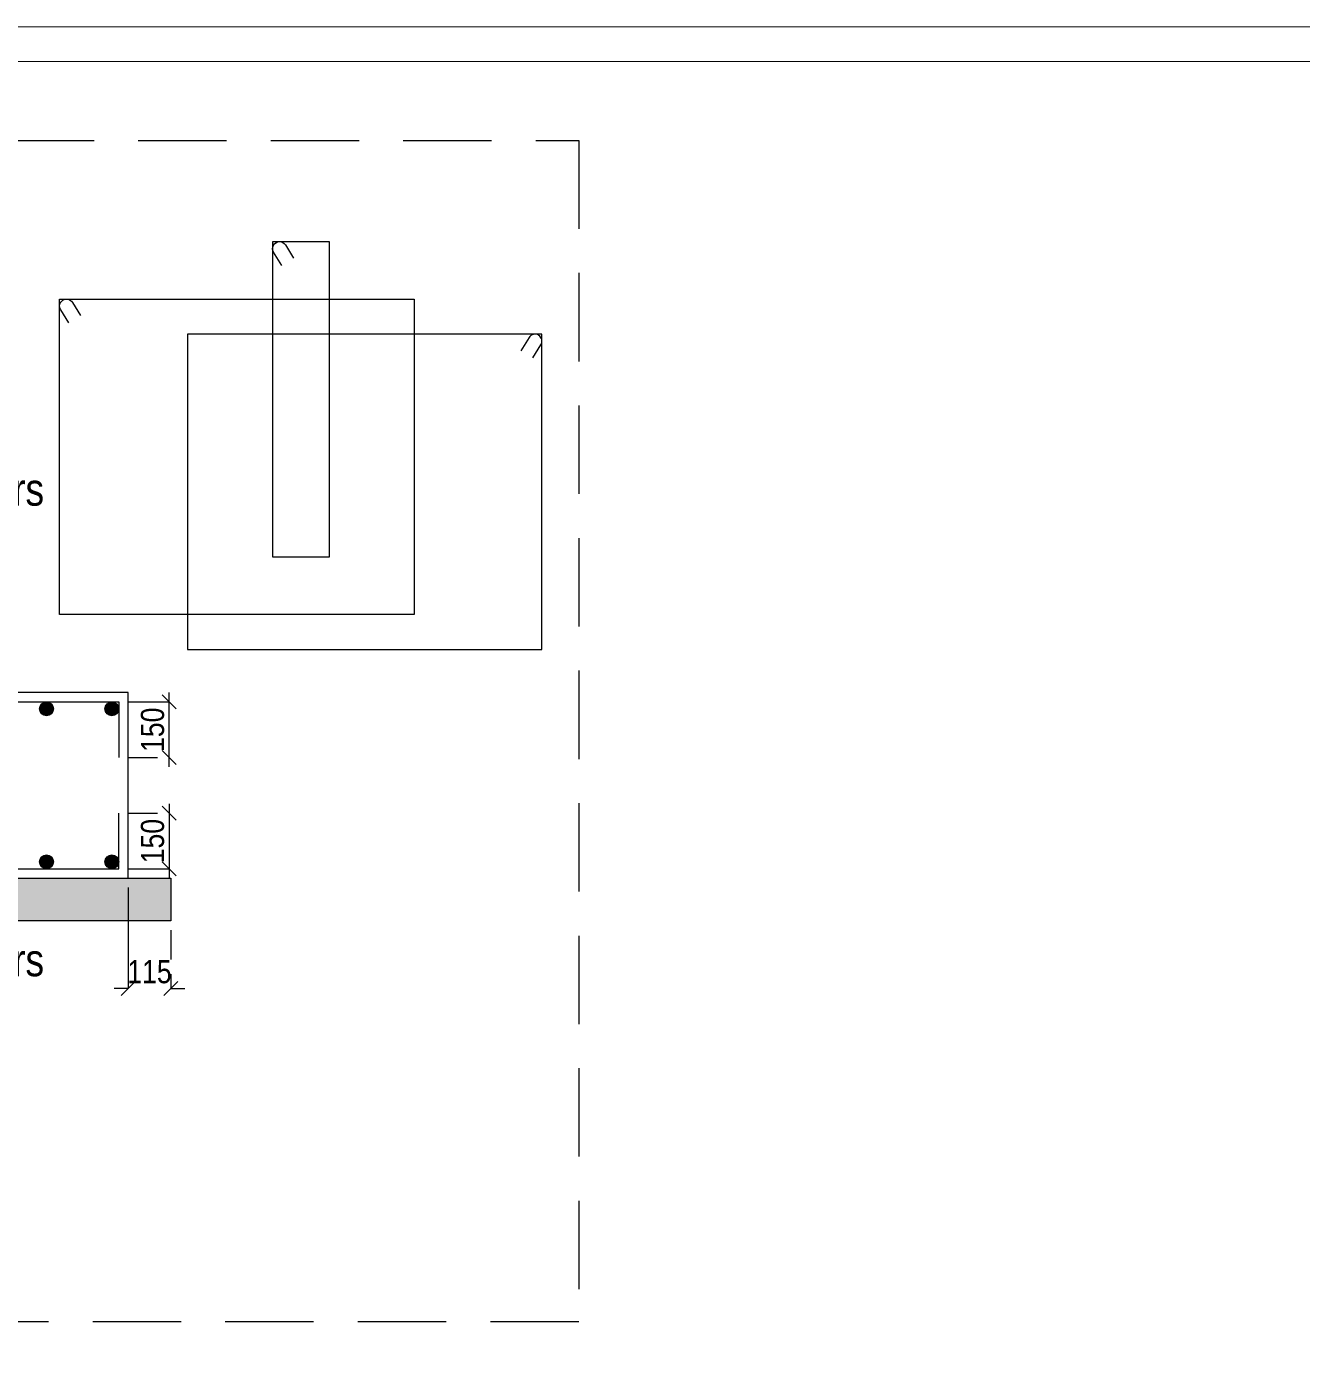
# Model space of a CAD drawing. Header units: millimetres. Extents: x 1112055 to 3390982, y -148532 to 766891.
# Drawn here: x 2367891 to 2381639, y 272528 to 286769 of the extents above; entities that cross this region are included whole.
import ezdxf

# ---------------------------------------------------------------- set-up
doc = ezdxf.new("R2010")
doc.units = ezdxf.units.MM
doc.header["$PDMODE"] = 35
doc.header["$PDSIZE"] = -25
doc.linetypes.add('Hidden', pattern=[9.525, 6.35, -3.175])
for name, color, linetype, lineweight in [('B FOOTING', 49, 'Continuous', 20), ('B HATCH', 250, 'Continuous', 0), ('B P.C.C', 251, 'Continuous', 0), ('B STEEL', 34, 'Continuous', 15), ('B STEEL TEXT', 7, 'Continuous', 15), ('B TITLE BLOCK', 250, 'Continuous', 0), ('B-ST DIM', 250, 'Continuous', 18)]:
    doc.layers.add(name, color=color, linetype=linetype, lineweight=lineweight)
doc.styles.add('Q1', font='g13f12d.shx', dxfattribs={"width": 0.8})
doc.styles.add('SWINC', font='swissc.ttf')
doc.dimstyles.new('BH-STD', dxfattribs={"dimscale": 0, "dimtxt": 230, "dimasz": 125, "dimexe": 0, "dimexo": 100, "dimgap": 50, "dimtad": 1, "dimdec": 0, "dimzin": 1, "dimdsep": 46, "dimtxsty": 'Q1', "dimblk": 'ARCHTICK', "dimcen": 1, "dimdle": 100, "dimclrd": 250, "dimclre": 250, "dimclrt": 256, "dimadec": 0, "dimazin": 0, "dimtfac": 1, "dimtdec": 0, "dimtix": 1, "dimtofl": 0, "dimtmove": 0, "dimatfit": 2, "dimfxl": 1, "dimtolj": 1, "dimtzin": 0, "dimlwd": 9, "dimlwe": 9, "dimarcsym": 0})

# ---------------------------------------------------------------- blocks, each defined once
blk = doc.blocks.new('_Oblique')
at = {"color": 0, "linetype": 'ByBlock', "lineweight": -2}
blk.add_line((-0.5, -0.5), (0.5, 0.5), dxfattribs=at)
blk = doc.blocks.new('*D1392')
at = {"layer": 'B-ST DIM', "color": 7, "linetype": 'Hidden', "lineweight": 9, "ltscale": 50, "transparency": 16777216}
blk.add_line((2368988, 278288), (2369430, 278288), dxfattribs=at)
at = {"layer": 'B-ST DIM', "color": 7, "lineweight": 9, "ltscale": 50, "transparency": 16777216}
for p, q in [((2369430, 278388), (2369430, 277588)), ((2368988, 277688), (2369430, 277688))]:
    blk.add_line(p, q, dxfattribs=at)
at = {"layer": 'Defpoints', "color": 0, "ltscale": 50, "transparency": 16777216}
for p in [(2368888, 278288), (2368888, 277688), (2369430, 277688)]:
    blk.add_point(p, dxfattribs=at)
at = {"layer": 'B-ST DIM', "color": 7, "lineweight": 9, "ltscale": 50, "transparency": 16777216, "xscale": 150, "yscale": 150, "zscale": 150}
for p, rotation in [((2369430, 278288), 90), ((2369430, 277688), 270)]:
    blk.add_blockref('_Oblique', p, dxfattribs=dict(at, rotation=rotation))
at = {"layer": 'B-ST DIM', "color": 7, "ltscale": 50, "transparency": 16777216, "insert": (2369252, 277988), "char_height": 250, "attachment_point": 5, "rotation": 90, "style": 'SWINC'}
blk.add_mtext('\\A1;150', dxfattribs=at)
blk = doc.blocks.new('*D1391')
at = {"layer": 'B-ST DIM', "color": 7, "lineweight": 9, "ltscale": 50, "transparency": 16777216}
for p, q in [((2369430, 278788), (2369430, 279588)), ((2368988, 279488), (2369430, 279488))]:
    blk.add_line(p, q, dxfattribs=at)
at = {"layer": 'B-ST DIM', "color": 7, "linetype": 'Hidden', "lineweight": 9, "ltscale": 50, "transparency": 16777216}
blk.add_line((2368988, 278888), (2369430, 278888), dxfattribs=at)
at = {"layer": 'Defpoints', "color": 0, "ltscale": 50, "transparency": 16777216}
for p in [(2368888, 279488), (2369430, 279488), (2368888, 278888)]:
    blk.add_point(p, dxfattribs=at)
at = {"layer": 'B-ST DIM', "color": 7, "lineweight": 9, "ltscale": 50, "transparency": 16777216, "xscale": 150, "yscale": 150, "zscale": 150}
for p, rotation in [((2369430, 279488), 90), ((2369430, 278888), 270)]:
    blk.add_blockref('_Oblique', p, dxfattribs=dict(at, rotation=rotation))
at = {"layer": 'B-ST DIM', "color": 7, "ltscale": 50, "transparency": 16777216, "insert": (2369252, 279188), "char_height": 250, "attachment_point": 5, "rotation": 90, "style": 'SWINC'}
blk.add_mtext('\\A1;150', dxfattribs=at)
blk = doc.blocks.new('*D1393')
at = {"layer": 'B-ST DIM', "color": 7, "lineweight": 9, "ltscale": 50, "transparency": 16777216}
for p, q in [((2368988, 277488), (2368988, 276400)), ((2368988, 276400), (2368838, 276400)), ((2369448, 276400), (2369598, 276400))]:
    blk.add_line(p, q, dxfattribs=at)
at = {"layer": 'B-ST DIM', "color": 7, "linetype": 'Hidden', "lineweight": 9, "ltscale": 50, "transparency": 16777216}
blk.add_line((2369448, 277028), (2369448, 276400), dxfattribs=at)
at = {"layer": 'Defpoints', "color": 0, "ltscale": 50, "transparency": 16777216}
for p in [(2368988, 277588), (2369448, 277128), (2368988, 276400)]:
    blk.add_point(p, dxfattribs=at)
at = {"layer": 'B-ST DIM', "color": 7, "lineweight": 9, "ltscale": 50, "transparency": 16777216, "xscale": 150, "yscale": 150, "zscale": 150}
blk.add_blockref('_Oblique', (2368988, 276400), dxfattribs=at)
at = {"layer": 'B-ST DIM', "color": 7, "lineweight": 9, "ltscale": 50, "transparency": 16777216, "xscale": 150, "yscale": 150, "zscale": 150, "rotation": 180}
blk.add_blockref('_Oblique', (2369448, 276400), dxfattribs=at)
at = {"layer": 'B-ST DIM', "color": 7, "ltscale": 50, "transparency": 16777216, "insert": (2369218, 276579), "char_height": 250, "attachment_point": 5, "style": 'SWINC'}
blk.add_mtext('\\A1;115', dxfattribs=at)

msp = doc.modelspace()

# ---------------------------------------------------------------- hatches: boundary and pattern name
at = {"layer": 'B HATCH', "lineweight": 0}
h = msp.add_hatch(dxfattribs=at)
h.set_pattern_fill('AR-CONC', color=250, scale=3, style=0)
h.set_pattern_definition([(50, (834857.1, -242457.98), (546.55401, -47.81726), [57.15, -628.65]), (355, (834857.1, -242458), (-105.73026, 573.17054), [45.72, -502.92175]), (100.451445, (834902.63, -242461.96), (440.82374, 525.35326), [48.57003, -534.27073]), (46.1842, (834857.1, -242305.6), (813.23712, -126.12698), [85.725, -942.975]), (96.63556, (834924.85, -242316.1), (712.2124, 742.27837), [72.85507, -801.40682]), (351.18415, (834857.1, -242305.6), (712.2124, 742.27837), [68.5799, -754.3792]), (21, (834933.3, -242343.68), (454.84317, -306.7956), [57.15, -628.65]), (326, (834933.3, -242343.7), (185.40609, 552.5639), [45.72, -502.92]), (71.451445, (834971.2, -242369.24), (640.24926, 245.7683), [48.57003, -534.26981]), (37.5, (834857.08, -242457.98), (9.26581, 253.665117), [0, -496.824, 0, -510.54, 0, -504.825]), (7.5, (834857.08, -242457.98), (200.458988, 300.541724), [0, -291.084, 0, -485.394, 0, -192.405]), (327.5, (834687.15, -242457.98), (406.771786, -17.186232), [0, -190.5, 0, -594.36, 0, -788.67]), (317.5, (834610.95, -242457.98), (444.387544, 76.27947), [0, -247.65, 0, -394.716, 0, -560.07])])
h.paths.add_polyline_path([(2369448, 277128.4), (2369448, 277588.4), (2356528, 277588.4), (2356528, 277128.4)])
at = {"layer": 'B STEEL'}
h = msp.add_hatch(color=256, dxfattribs=at)
h.dxf.hatch_style = 1
edge = h.paths.add_edge_path()
edge.add_arc((2368107.9, 279413.4), 75, 0, 360)
h = msp.add_hatch(color=256, dxfattribs=at)
h.dxf.hatch_style = 1
edge = h.paths.add_edge_path()
edge.add_arc((2368813, 279413.4), 75, 0, 360)
h = msp.add_hatch(color=256, dxfattribs=at)
h.dxf.hatch_style = 1
edge = h.paths.add_edge_path()
edge.add_arc((2368107.9, 277763.4), 75, 0, 360)
h = msp.add_hatch(color=256, dxfattribs=at)
h.dxf.hatch_style = 1
edge = h.paths.add_edge_path()
edge.add_arc((2368813, 277763.4), 75, 0, 360)

# ---------------------------------------------------------------- linework, layer by layer
at = {"layer": 'B FOOTING'}
for p, q in [((2368988, 279588.4), (2365688, 279588.4)), ((2368988, 277588.4), (2368988, 279588.4))]:
    msp.add_line(p, q, dxfattribs=at)
msp.add_lwpolyline([(2356528, 277588.4), (2369448, 277588.4), (2369448, 277128.4), (2356528, 277128.4)], close=True, dxfattribs=at)
at = {"layer": 'B P.C.C', "color": 250, "linetype": 'Hidden', "lineweight": 0, "ltscale": 150}
msp.add_lwpolyline([(2324804.8, 285540.1), (2373845.5, 285540.1), (2373845.5, 272807.5), (2324804.8, 272807.5)], close=True, dxfattribs=at)
at = {"layer": 'B STEEL', "color": 34, "lineweight": 9, "ltscale": 0.5}
for points in [[(2370643.4, 284192.5), (2370555.8, 284334.8, -1), (2370683.6, 284413.4), (2370771.1, 284271.1)], [(2368348, 283572.9), (2368260.4, 283715.2, -1), (2368388.1, 283793.8), (2368475.7, 283651.5)], [(2373350.5, 283195.4), (2373438.1, 283337.7, 1), (2373310.4, 283416.3), (2373222.8, 283274)]]:
    msp.add_lwpolyline(points, format="xyb", dxfattribs=at)
at = {"layer": 'B STEEL'}
for points in [[(2370548.1, 284449.1), (2371153.8, 284449.1), (2371153.8, 281049.1), (2370548.1, 281049.1)], [(2368249.2, 283829.5), (2372072, 283829.5), (2372072, 280429.5), (2368249.2, 280429.5)], [(2373449.2, 283452), (2369626.5, 283452), (2369626.5, 280052), (2373449.2, 280052)]]:
    msp.add_lwpolyline(points, close=True, dxfattribs=at)
for points in [[(2357088, 278888.4), (2357088, 279488.4), (2368888, 279488.4), (2368888, 278888.4)], [(2357088, 278288.4), (2357088, 277688.4), (2368888, 277688.4), (2368888, 278288.4)]]:
    msp.add_lwpolyline(points, dxfattribs=at)
for centre in [(2368107.9, 279413.4), (2368813, 279413.4), (2368107.9, 277763.4), (2368813, 277763.4)]:
    msp.add_circle(centre, 75, dxfattribs=at)
at = {"layer": 'B TITLE BLOCK', "color": 1, "const_width": 8.39}
msp.add_lwpolyline([(2323589.5, 286764.9), (2323589.5, 210044.9), (2395383.2, 210044.9), (2395383.2, 286764.9)], close=True, dxfattribs=at)
at = {"layer": 'B TITLE BLOCK', "color": 250, "lineweight": 0, "const_width": 8.39}
msp.add_lwpolyline([(2323963.2, 286391.1), (2323963.2, 210418.7), (2395009.5, 210418.7), (2395009.5, 286391.1)], close=True, dxfattribs=at)

# ---------------------------------------------------------------- texts
at = {"layer": 'B STEEL TEXT', "lineweight": 9, "style": 'SWINC'}
for p in [(2366187.4, 281603.3), (2366187.4, 276531.2)]:
    msp.add_text('beam bars', height=350, dxfattribs=at).set_placement(p)

# ---------------------------------------------------------------- dimensions: what is measured, and where the dimension line sits
at = {"layer": 'B-ST DIM', "ltscale": 50}
for base, p1, p2, angle, picture, middle in [((2369430.2, 279488.4), (2368888, 278888.4), (2368888, 279488.4), 90, '*D1391', (2369251.9, 279188.4)), ((2369430.2, 277688.4), (2368888, 278288.4), (2368888, 277688.4), 270, '*D1392', (2369251.9, 277988.4)), ((2368988, 276400.4), (2369448, 277128.4), (2368988, 277588.4), 180, '*D1393', (2369218, 276578.7))]:
    dim = msp.add_linear_dim(base=base, p1=p1, p2=p2, angle=angle, dimstyle='BH-STD', override={"dimscale": 1, "dimtxt": 250, "dimasz": 150, "dimlfac": 0.25, "dimtxsty": 'SWINC', "dimblk1": 'Oblique', "dimblk2": 'Oblique', "dimsah": 1, "dimclrd": 7, "dimclre": 7, "dimclrt": 7}, dxfattribs=at)
    dim.commit()
    dim.dimension.update_dxf_attribs({"geometry": picture, "text_midpoint": middle})

doc.saveas('drawing.dxf')
